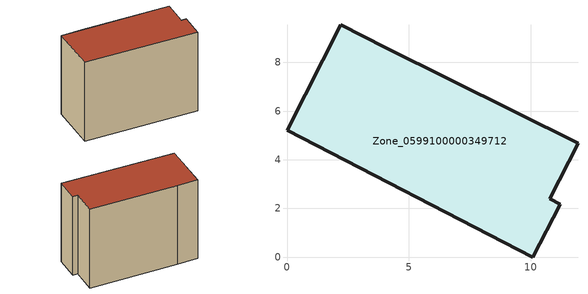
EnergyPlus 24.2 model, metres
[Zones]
Zone_0599100000349712
 floor ground (C_G): 10.1,0 0,5.2 2.21,9.54 4.06,8.6 11.95,4.67 10.78,2.39 11.22,2.17 z3.85
 wall outside (C_F): 0,5.2 10.1,0 11.22,2.17 10.78,2.39 11.95,4.67 4.06,8.6 2.21,9.54 0,5.2 z3.85:12.44
 roof outside (C_R): 11.22,2.17 10.78,2.39 11.95,4.67 4.06,8.6 2.21,9.54 0,5.2 10.1,0 z12.44
[BUILDING]
Pand.0599100000349712: North Axis=0; Terrain=City; Loads Convergence Tolerance Value=0.04; Temperature Convergence Tolerance Value=0.4; Solar Distribution=FullExterior; Maximum Number of Warmup Days=25; Minimum Number of Warmup Days=1
[Site:Location]
Rotterdam.The.Hague.AP_ZH_NLD Design_Conditions: Latitude=51.96; Longitude=4.45; Time Zone=1; Elevation=-4.5
[SITE:GROUNDTEMPERATURE:BUILDINGSURFACE]
18, 18, 18, 18, 18, 18, 18, 18, 18, 18, 18, 18
[MATERIAL] Thermal Absorptance=0.9; Solar Absorptance=0.7; Visible Absorptance=0.7
Name | Roughness | Thickness | Conductivity | Density | Specific Heat
G.TI.1992-2005 | MediumSmooth | 0.15 | 0.06 | 540 | 1210
F.TI.1992-2005 | Rough | 0.3 | 0.12 | 1920 | 840
R.TI.1992-2005 | MediumRough | 0.2 | 0.08 | 1500 | 1000
[CONSTRUCTION]
C_G: G.TI.1992-2005
C_F: F.TI.1992-2005
C_R: R.TI.1992-2005
[ZONE]
Zone_0599100000349712: Type=1; Multiplier=1; Ceiling Height=Autocalculate; Volume=Autocalculate; Floor Area=autocalculate; Part of Total Floor Area=Yes
[ZONEINFILTRATION:DESIGNFLOWRATE]
Infil_Zone_0599100000349712: Zone or ZoneList or Space or SpaceList=Zone_0599100000349712; Schedule=AlwaysOn; Design Flow Rate Calculation Method=Flow/Area; Flow Rate per Floor Area=0.0015; Constant Term Coefficient=1; Temperature Term Coefficient=0; Velocity Term Coefficient=0; Velocity Squared Term Coefficient=0
[HVACTEMPLATE:ZONE:IDEALLOADSAIRSYSTEM]
Zone_0599100000349712: Maximum Heating Supply Air Temperature=50; Minimum Cooling Supply Air Temperature=13; Maximum Heating Supply Air Humidity Ratio=0.0156; Minimum Cooling Supply Air Humidity Ratio=0.0077; Heating Limit=NoLimit; Cooling Limit=NoLimit; Dehumidification Control Type=ConstantSensibleHeatRatio; Cooling Sensible Heat Ratio=0.7; Dehumidification Setpoint=60; Humidification Control Type=None; Humidification Setpoint=30; Outdoor Air Method=None; Outdoor Air Flow Rate per Person=0.00944; Outdoor Air Flow Rate per Zone Floor Area=0; Outdoor Air Flow Rate per Zone=0; Demand Controlled Ventilation Type=None; Outdoor Air Economizer Type=NoEconomizer; Heat Recovery Type=None; Sensible Heat Recovery Effectiveness=0.7; Latent Heat Recovery Effectiveness=0.65
[ZONECONTROL:THERMOSTAT]
ThermostatControl_Zone_0599100000349712: Zone or ZoneList=Zone_0599100000349712; Control Type Schedule=DualSetpointControlType; Control 1=Thermostat_Zone_0599100000349712; Temperature Difference Between Cutout And Setpoint=0
[THERMOSTATSETPOINT:DUALSETPOINT]
Thermostat_Zone_0599100000349712: Heating Setpoint Temperature Schedule=HeatingSetpoint_Zone_0599100000349712; Cooling Setpoint Temperature Schedule=CoolingSetpoint_Zone_0599100000349712
[SCHEDULE:COMPACT]
HeatingSetpoint_Zone_0599100000349712: Through: 12/31, For: AllDays, Until: 24:00, 21
CoolingSetpoint_Zone_0599100000349712: Through: 12/31, For: AllDays, Until: 24:00, 24
DualSetpointControlType: Through: 12/31, For: AllDays, Until: 24:00, 4
AlwaysOn: Through: 12/31, For: AllDays, Until: 24:00, 1
